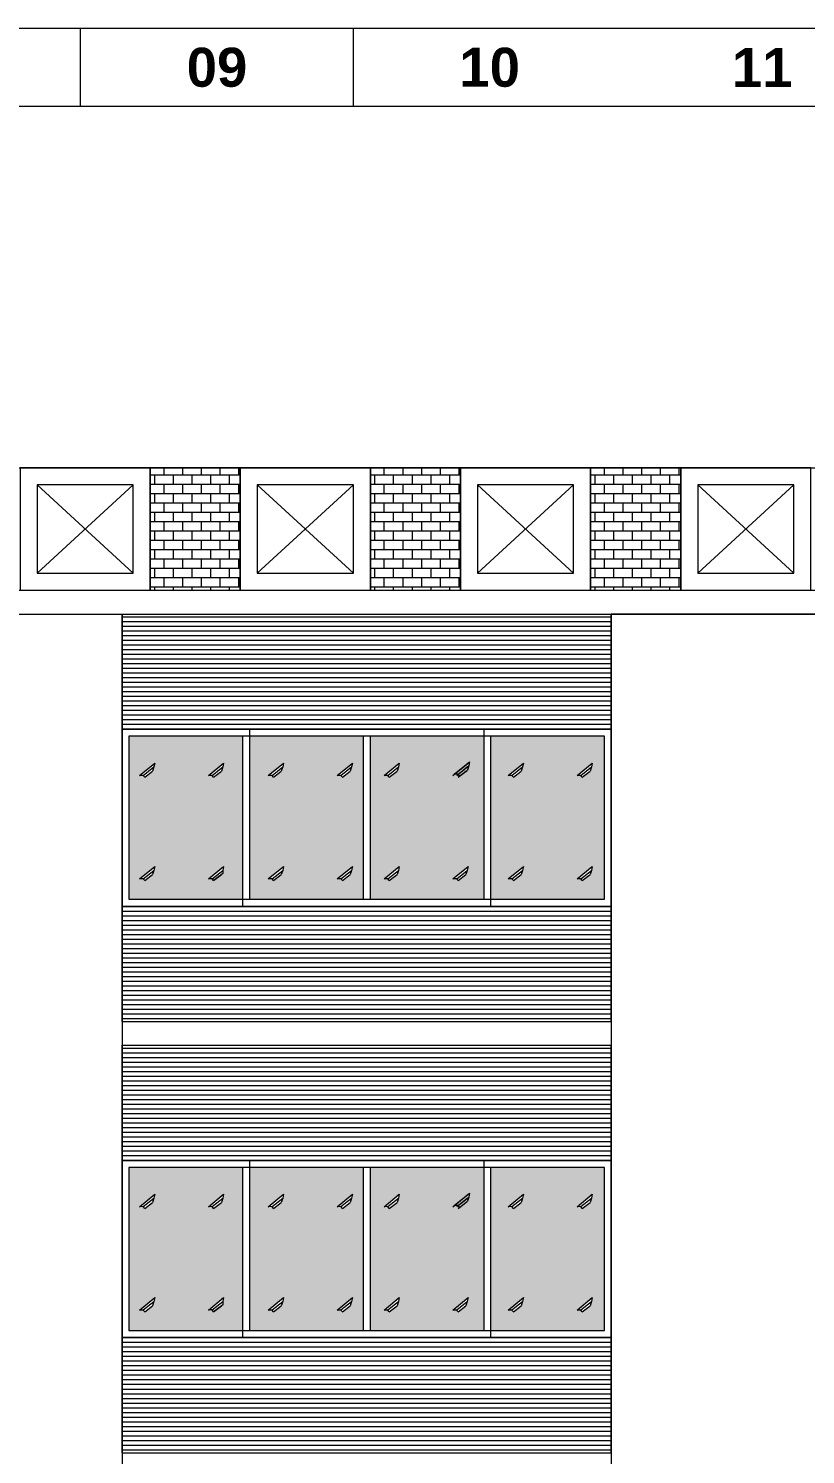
# Model space of a CAD drawing. Header units: inches. Extents: x -250485 to 735580, y -140410 to 288049.
# Drawn here: x 52545.4 to 52774.2, y 21725.4 to 22145.3 of the extents above; entities that cross this region are included whole.
import ezdxf

# ---------------------------------------------------------------- set-up
doc = ezdxf.new("R2010")
doc.units = ezdxf.units.IN
doc.header["$MEASUREMENT"] = 0
for name, color, linetype, lineweight in [('DIM_WORKING', 7, 'Continuous', 0), ('FIX', 251, 'Continuous', 0), ('FURNITURE', 144, 'Continuous', 0), ('HATCH', 252, 'Continuous', 0), ('Inline', 7, 'Continuous', 0), ('Layer1', 134, 'Continuous', 0), ('Outline', 7, 'Continuous', 0), ('Scale', 7, 'Continuous', 0), ('Scale_Text', 7, 'Continuous', 0), ('Titelblk', 7, 'Continuous', 25), ('TITLE', 7, 'Continuous', 20), ('window', 140, 'Continuous', 0)]:
    doc.layers.add(name, color=color, linetype=linetype, lineweight=lineweight)
doc.styles.get("Standard").update_dxf_attribs({"font": 'arialbd.ttf', "height": 24})

# ---------------------------------------------------------------- blocks, each defined once
blk = doc.blocks.new('PAGE')
at = {"layer": 'Inline', "color": 252, "lineweight": 15}
blk.add_lwpolyline([(178051640.63, 22656441.11), (178051640.63, 22657235.79), (178050505.36, 22657235.79), (178050505.36, 22656441.11)], close=True, dxfattribs=at)
at = {"layer": 'Outline', "color": 252, "lineweight": 15}
blk.add_line((178051662.57, 22657252.66), (178050483.42, 22657252.66), dxfattribs=at)
at = {"layer": 'Scale', "color": 252, "lineweight": 9}
for p, q in [((178050955, 22657235.79), (178050955, 22657252.66)), ((178051014, 22657235.79), (178051014, 22657252.66))]:
    blk.add_line(p, q, dxfattribs=at)
at = {"layer": 'Scale_Text', "color": 252, "lineweight": 13, "char_height": 8.435, "width": 2.5102, "attachment_point": 5}
for s, insert in [('09', (178050984.5, 22657244.22)), ('10', (178051043.5, 22657244.22)), ('11', (178051102.49, 22657244.22))]:
    blk.add_mtext(s, dxfattribs=dict(at, insert=insert))
blk = doc.blocks.new('Title')
at = {"layer": 'Titelblk', "color": 3, "linetype": 'Continuous', "lineweight": 0, "xscale": 3.014611567961765, "yscale": 3.014611567959946, "zscale": 3.014611567966516}
blk.add_blockref('PAGE', (-536855255.83, -68388223.96), dxfattribs=at)

msp = doc.modelspace()

# ---------------------------------------------------------------- hatches: boundary and pattern name
at = {"layer": 'DIM_WORKING', "ltscale": 30}
h = msp.add_hatch(dxfattribs=at)
h.set_pattern_fill('BRICK', color=256, scale=11, style=0)
h.set_pattern_definition([(0, (46010.076, 21466.6476), (0, 2.75), []), (90, (46010.076, 21466.6476), (-5.5, 3e-16), [2.75, -2.75]), (90, (46012.826, 21466.6476), (-5.5, 3e-16), [-2.75, 2.75])])
h.paths.add_polyline_path([(52607.77, 22015.92), (52581.21, 22015.92), (52581.21, 21979.92), (52607.77, 21979.92)])
h = msp.add_hatch(dxfattribs=at)
h.set_pattern_fill('BRICK', color=256, scale=11, style=0)
h.set_pattern_definition([(0, (46074.925, 21466.6476), (0, 2.75), []), (90, (46074.925, 21466.6476), (-5.5, 3e-16), [2.75, -2.75]), (90, (46077.675, 21466.6476), (-5.5, 3e-16), [-2.75, 2.75])])
h.paths.add_polyline_path([(52672.61, 22015.92), (52646.06, 22015.92), (52646.06, 21979.92), (52672.61, 21979.92)])
h = msp.add_hatch(dxfattribs=at)
h.set_pattern_fill('BRICK', color=256, scale=11, style=0)
h.set_pattern_definition([(0, (46139.774, 21466.6476), (0, 2.75), []), (90, (46139.774, 21466.6476), (-5.5, 3e-16), [2.75, -2.75]), (90, (46142.524, 21466.6476), (-5.5, 3e-16), [-2.75, 2.75])])
h.paths.add_polyline_path([(52737.46, 22015.92), (52710.91, 22015.92), (52710.91, 21979.92), (52737.46, 21979.92)])
h = msp.add_hatch(color=256, dxfattribs=at)
h.set_gradient(color1=(191, 203, 212), one_color=1, tint=1, name='CURVED')
h.paths.add_polyline_path([(52608.46, 21936.92), (52574.96, 21936.92), (52574.96, 21888.92), (52608.46, 21888.92)])
h.paths.add_polyline_path([(52598.36, 21925.38), (52602.85, 21929.04), (52602.6, 21927.87), (52602.21, 21926.64), (52599.91, 21924.84), (52599.47, 21925.4)], flags=16)
h.paths.add_polyline_path([(52581.94, 21926.64), (52579.65, 21924.84), (52579.2, 21925.4), (52578.09, 21925.38), (52582.58, 21929.04), (52582.34, 21927.87)], flags=16)
h.paths.add_polyline_path([(52602.85, 21898.6), (52602.6, 21897.43), (52602.6, 21896.52), (52602.21, 21896.2), (52599.91, 21894.4), (52599.48, 21894.97), (52598.4, 21894.97)], flags=16)
h.paths.add_polyline_path([(52582.58, 21898.6), (52582.34, 21897.43), (52581.94, 21896.2), (52579.65, 21894.4), (52579.2, 21894.96), (52578.09, 21894.94)], flags=16)
h.paths.add_polyline_path([(52610.46, 21888.92), (52643.96, 21888.92), (52643.96, 21936.92), (52610.46, 21936.92)])
h.paths.add_polyline_path([(52617.56, 21924.84), (52617.11, 21925.4), (52616.01, 21925.38), (52620.49, 21929.04), (52620.25, 21927.87), (52619.85, 21926.64)], flags=16)
h.paths.add_polyline_path([(52620.49, 21898.6), (52620.25, 21897.43), (52619.85, 21896.2), (52617.56, 21894.4), (52617.11, 21894.96), (52616.01, 21894.94)], flags=16)
h.paths.add_polyline_path([(52636.27, 21925.38), (52640.76, 21929.04), (52640.52, 21927.87), (52640.12, 21926.64), (52637.83, 21924.84), (52637.38, 21925.4)], flags=16)
h.paths.add_polyline_path([(52636.27, 21894.94), (52640.76, 21898.6), (52640.52, 21897.43), (52640.12, 21896.2), (52637.83, 21894.4), (52637.38, 21894.96)], flags=16)
h.paths.add_polyline_path([(52645.96, 21888.92), (52679.46, 21888.92), (52679.46, 21936.92), (52645.96, 21936.92)])
h.paths.add_polyline_path([(52654.58, 21898.6), (52654.34, 21897.43), (52653.94, 21896.2), (52651.65, 21894.4), (52651.2, 21894.96), (52650.1, 21894.94)], flags=16)
h.paths.add_polyline_path([(52651.65, 21924.84), (52651.2, 21925.4), (52650.1, 21925.38), (52654.58, 21929.04), (52654.34, 21927.87), (52653.94, 21926.64)], flags=16)
h.paths.add_polyline_path([(52674.62, 21926.98), (52672.33, 21925.17), (52671.92, 21924.84), (52674.21, 21926.64)], flags=16)
h.paths.add_polyline_path([(52670.37, 21894.94), (52674.85, 21898.6), (52674.61, 21897.43), (52674.21, 21896.2), (52671.92, 21894.4), (52671.47, 21894.96)], flags=16)
h.paths.add_polyline_path([(52714.96, 21936.92), (52681.46, 21936.92), (52681.46, 21888.92), (52714.96, 21888.92)])
h.paths.add_polyline_path([(52691.13, 21898.6), (52690.88, 21897.43), (52690.49, 21896.2), (52688.19, 21894.4), (52687.75, 21894.96), (52686.64, 21894.94)], flags=16)
h.paths.add_polyline_path([(52711.39, 21898.6), (52711.15, 21897.43), (52710.75, 21896.2), (52708.46, 21894.4), (52708.02, 21894.96), (52706.91, 21894.94)], flags=16)
h.paths.add_polyline_path([(52706.91, 21925.38), (52711.39, 21929.04), (52711.15, 21927.87), (52710.75, 21926.64), (52708.46, 21924.84), (52708.02, 21925.4)], flags=16)
h.paths.add_polyline_path([(52688.19, 21924.84), (52687.75, 21925.4), (52686.64, 21925.38), (52691.13, 21929.04), (52690.88, 21927.87), (52690.49, 21926.64)], flags=16)
h = msp.add_hatch(color=256, dxfattribs=at)
h.set_gradient(color1=(191, 203, 212), one_color=1, tint=1, name='CURVED')
h.paths.add_polyline_path([(52608.46, 21809.92), (52574.96, 21809.92), (52574.96, 21761.92), (52608.46, 21761.92)])
h.paths.add_polyline_path([(52598.36, 21798.38), (52602.85, 21802.04), (52602.6, 21800.87), (52602.21, 21799.64), (52599.91, 21797.84), (52599.47, 21798.4)], flags=16)
h.paths.add_polyline_path([(52581.94, 21799.64), (52579.65, 21797.84), (52579.2, 21798.4), (52578.09, 21798.38), (52582.58, 21802.04), (52582.34, 21800.87)], flags=16)
h.paths.add_polyline_path([(52602.85, 21771.6), (52602.6, 21770.43), (52602.6, 21769.52), (52602.21, 21769.2), (52599.91, 21767.4), (52599.48, 21767.97), (52598.4, 21767.97)], flags=16)
h.paths.add_polyline_path([(52582.58, 21771.6), (52582.34, 21770.43), (52581.94, 21769.2), (52579.65, 21767.4), (52579.2, 21767.96), (52578.09, 21767.94)], flags=16)
h.paths.add_polyline_path([(52610.46, 21761.92), (52643.96, 21761.92), (52643.96, 21809.92), (52610.46, 21809.92)])
h.paths.add_polyline_path([(52617.56, 21797.84), (52617.11, 21798.4), (52616.01, 21798.38), (52620.49, 21802.04), (52620.25, 21800.87), (52619.85, 21799.64)], flags=16)
h.paths.add_polyline_path([(52620.49, 21771.6), (52620.25, 21770.43), (52619.85, 21769.2), (52617.56, 21767.4), (52617.11, 21767.96), (52616.01, 21767.94)], flags=16)
h.paths.add_polyline_path([(52636.27, 21798.38), (52640.76, 21802.04), (52640.52, 21800.87), (52640.12, 21799.64), (52637.83, 21797.84), (52637.38, 21798.4)], flags=16)
h.paths.add_polyline_path([(52636.27, 21767.94), (52640.76, 21771.6), (52640.52, 21770.43), (52640.12, 21769.2), (52637.83, 21767.4), (52637.38, 21767.96)], flags=16)
h.paths.add_polyline_path([(52645.96, 21761.92), (52679.46, 21761.92), (52679.46, 21809.92), (52645.96, 21809.92)])
h.paths.add_polyline_path([(52654.58, 21771.6), (52654.34, 21770.43), (52653.94, 21769.2), (52651.65, 21767.4), (52651.2, 21767.96), (52650.1, 21767.94)], flags=16)
h.paths.add_polyline_path([(52651.65, 21797.84), (52651.2, 21798.4), (52650.1, 21798.38), (52654.58, 21802.04), (52654.34, 21800.87), (52653.94, 21799.64)], flags=16)
h.paths.add_polyline_path([(52674.62, 21799.98), (52672.33, 21798.17), (52671.92, 21797.84), (52674.21, 21799.64)], flags=16)
h.paths.add_polyline_path([(52670.37, 21767.94), (52674.85, 21771.6), (52674.61, 21770.43), (52674.21, 21769.2), (52671.92, 21767.4), (52671.47, 21767.96)], flags=16)
h.paths.add_polyline_path([(52714.96, 21809.92), (52681.46, 21809.92), (52681.46, 21761.92), (52714.96, 21761.92)])
h.paths.add_polyline_path([(52691.13, 21771.6), (52690.88, 21770.43), (52690.49, 21769.2), (52688.19, 21767.4), (52687.75, 21767.96), (52686.64, 21767.94)], flags=16)
h.paths.add_polyline_path([(52711.39, 21771.6), (52711.15, 21770.43), (52710.75, 21769.2), (52708.46, 21767.4), (52708.02, 21767.96), (52706.91, 21767.94)], flags=16)
h.paths.add_polyline_path([(52706.91, 21798.38), (52711.39, 21802.04), (52711.15, 21800.87), (52710.75, 21799.64), (52708.46, 21797.84), (52708.02, 21798.4)], flags=16)
h.paths.add_polyline_path([(52688.19, 21797.84), (52687.75, 21798.4), (52686.64, 21798.38), (52691.13, 21802.04), (52690.88, 21800.87), (52690.49, 21799.64)], flags=16)
at = {"layer": 'FIX', "ltscale": 30}
h = msp.add_hatch(dxfattribs=at)
h.set_pattern_fill('ANSI31', color=256, scale=11, angle=315, style=0)
h.set_pattern_definition([(0, (52632.9647, 21930.827), (4e-16, 1.375), [])])
h.paths.add_polyline_path([(52480.46, 21886.92), (52336.46, 21886.92), (52336.46, 21852.92), (52480.46, 21852.92)])
h.paths.add_polyline_path([(52716.96, 21886.92), (52572.96, 21886.92), (52572.96, 21852.92), (52716.96, 21852.92)])
h.paths.add_polyline_path([(52716.96, 21972.92), (52572.96, 21972.92), (52572.96, 21938.92), (52716.96, 21938.92)])
h.paths.add_polyline_path([(52841.71, 21972.92), (52787.25, 21972.92), (52787.25, 21938.92), (52841.71, 21938.92)])
h.paths.add_polyline_path([(52841.71, 21886.92), (52787.25, 21886.92), (52787.25, 21852.92), (52841.71, 21852.92)])
h = msp.add_hatch(dxfattribs=at)
h.set_pattern_fill('ANSI31', color=256, scale=11, angle=315, style=0)
h.set_pattern_definition([(0, (52632.9647, 21803.827), (4e-16, 1.375), [])])
h.paths.add_polyline_path([(52480.46, 21759.92), (52336.46, 21759.92), (52336.46, 21725.92), (52480.46, 21725.92)])
h.paths.add_polyline_path([(52716.96, 21759.92), (52572.96, 21759.92), (52572.96, 21725.92), (52716.96, 21725.92)])
h.paths.add_polyline_path([(52716.96, 21845.92), (52572.96, 21845.92), (52572.96, 21811.92), (52716.96, 21811.92)])
h.paths.add_polyline_path([(52841.71, 21845.92), (52787.25, 21845.92), (52787.25, 21811.92), (52841.71, 21811.92)])
h.paths.add_polyline_path([(52841.71, 21759.92), (52787.25, 21759.92), (52787.25, 21725.92), (52841.71, 21725.92)])

# ---------------------------------------------------------------- linework, layer by layer
at = {"layer": 'DIM_WORKING', "ltscale": 30}
for points in [[(52256.96, 22015.92), (52841.71, 22015.92)], [(52256.96, 21979.92), (52869.96, 21979.92)], [(52256.96, 21972.92), (52841.71, 21972.92)]]:
    msp.add_lwpolyline(points, dxfattribs=at)
for points in [[(52607.77, 22015.92), (52581.21, 22015.92), (52581.21, 21979.92), (52607.77, 21979.92)], [(52672.61, 22015.92), (52646.06, 22015.92), (52646.06, 21979.92), (52672.61, 21979.92)], [(52737.46, 22015.92), (52710.91, 22015.92), (52710.91, 21979.92), (52737.46, 21979.92)]]:
    msp.add_lwpolyline(points, close=True, dxfattribs=at)
at = {"layer": 'FIX', "ltscale": 30}
for points in [[(52572.96, 21344.92), (52480.46, 21344.92), (52480.46, 21972.92), (52572.96, 21972.92)], [(52787.25, 21972.92), (52716.96, 21972.92), (52716.96, 21344.92), (52787.25, 21344.92)]]:
    msp.add_lwpolyline(points, close=True, dxfattribs=at)
at = {"layer": 'FURNITURE', "ltscale": 30}
for p, q in [((52576.21, 22010.92), (52547.92, 21984.92)), ((52547.92, 22010.92), (52576.21, 21984.92)), ((52641.06, 22010.92), (52612.77, 21984.92)), ((52612.77, 22010.92), (52641.06, 21984.92)), ((52705.91, 22010.92), (52677.61, 21984.92)), ((52677.61, 22010.92), (52705.91, 21984.92)), ((52770.76, 22010.92), (52742.46, 21984.92)), ((52742.46, 22010.92), (52770.76, 21984.92))]:
    msp.add_line(p, q, dxfattribs=at)
for points in [[(52581.21, 22015.92), (52542.92, 22015.92), (52542.92, 21979.92), (52581.21, 21979.92)], [(52646.06, 22015.92), (52607.77, 22015.92), (52607.77, 21979.92), (52646.06, 21979.92)], [(52710.91, 22015.92), (52672.61, 22015.92), (52672.61, 21979.92), (52710.91, 21979.92)], [(52775.76, 22015.92), (52737.46, 22015.92), (52737.46, 21979.92), (52775.76, 21979.92)], [(52576.21, 22010.92), (52547.92, 22010.92), (52547.92, 21984.92), (52576.21, 21984.92)], [(52641.06, 22010.92), (52612.77, 22010.92), (52612.77, 21984.92), (52641.06, 21984.92)], [(52705.91, 22010.92), (52677.61, 22010.92), (52677.61, 21984.92), (52705.91, 21984.92)], [(52770.76, 22010.92), (52742.46, 22010.92), (52742.46, 21984.92), (52770.76, 21984.92)]]:
    msp.add_lwpolyline(points, close=True, dxfattribs=at)
at = {"layer": 'HATCH', "ltscale": 30}
for p, q in [((52572.96, 21852.92), (52572.96, 21972.92)), ((52716.96, 21852.92), (52716.96, 21972.92)), ((52572.96, 21725.92), (52572.96, 21845.92)), ((52716.96, 21725.92), (52716.96, 21845.92))]:
    msp.add_line(p, q, dxfattribs=at)
for points in [[(52572.96, 21852.92), (52716.96, 21852.92)], [(52572.96, 21852.92), (52716.96, 21852.92)], [(52572.96, 21845.92), (52716.96, 21845.92)], [(52572.96, 21725.92), (52716.96, 21725.92)], [(52572.96, 21725.92), (52716.96, 21725.92)]]:
    msp.add_lwpolyline(points, dxfattribs=at)
at = {"layer": 'Layer1', "ltscale": 30}
for p, q in [((52578.09, 21925.38), (52582.58, 21929.04)), ((52579.21, 21925.41), (52582.34, 21927.87)), ((52582.34, 21927.87), (52581.94, 21926.64)), ((52582.58, 21929.04), (52582.34, 21927.87)), ((52598.36, 21925.38), (52602.85, 21929.04)), ((52598.36, 21925.38), (52602.85, 21929.04)), ((52599.48, 21925.41), (52602.6, 21927.87)), ((52599.48, 21925.41), (52602.6, 21927.87)), ((52602.6, 21927.87), (52602.21, 21926.64)), ((52602.85, 21929.04), (52602.6, 21927.87)), ((52616.01, 21925.38), (52620.49, 21929.04)), ((52616.01, 21925.38), (52620.49, 21929.04)), ((52617.12, 21925.41), (52620.25, 21927.87)), ((52617.12, 21925.41), (52620.25, 21927.87)), ((52620.25, 21927.87), (52619.85, 21926.64)), ((52620.49, 21929.04), (52620.25, 21927.87)), ((52636.27, 21925.38), (52640.76, 21929.04)), ((52636.27, 21925.38), (52640.76, 21929.04)), ((52637.39, 21925.41), (52640.52, 21927.87)), ((52637.39, 21925.41), (52640.52, 21927.87)), ((52640.52, 21927.87), (52640.12, 21926.64)), ((52640.76, 21929.04), (52640.52, 21927.87)), ((52650.1, 21925.38), (52654.58, 21929.04)), ((52650.1, 21925.38), (52654.58, 21929.04)), ((52651.21, 21925.41), (52654.34, 21927.87)), ((52651.21, 21925.41), (52654.34, 21927.87)), ((52654.34, 21927.87), (52653.94, 21926.64)), ((52654.58, 21929.04), (52654.34, 21927.87)), ((52670.37, 21925.38), (52674.85, 21929.04)), ((52670.78, 21925.72), (52675.26, 21929.38)), ((52671.48, 21925.41), (52674.61, 21927.87)), ((52671.89, 21925.74), (52675.02, 21928.21)), ((52675.02, 21928.21), (52674.62, 21926.98)), ((52675.26, 21929.38), (52675.02, 21928.21)), ((52686.64, 21925.38), (52691.13, 21929.04)), ((52686.64, 21925.38), (52691.13, 21929.04)), ((52687.76, 21925.41), (52690.88, 21927.87)), ((52687.76, 21925.41), (52690.88, 21927.87)), ((52690.88, 21927.87), (52690.49, 21926.64)), ((52691.13, 21929.04), (52690.88, 21927.87)), ((52706.91, 21925.38), (52711.39, 21929.04)), ((52706.91, 21925.38), (52711.39, 21929.04)), ((52708.03, 21925.41), (52711.15, 21927.87)), ((52708.03, 21925.41), (52711.15, 21927.87)), ((52711.15, 21927.87), (52710.75, 21926.64)), ((52711.39, 21929.04), (52711.15, 21927.87)), ((52579.2, 21925.4), (52578.09, 21925.38)), ((52579.65, 21924.84), (52579.2, 21925.4)), ((52579.65, 21924.84), (52581.94, 21926.64)), ((52599.47, 21925.4), (52598.36, 21925.38)), ((52599.91, 21924.84), (52599.47, 21925.4)), ((52599.91, 21924.84), (52602.21, 21926.64)), ((52599.91, 21924.84), (52602.21, 21926.64)), ((52617.11, 21925.4), (52616.01, 21925.38)), ((52617.56, 21924.84), (52617.11, 21925.4)), ((52617.56, 21924.84), (52619.85, 21926.64)), ((52617.56, 21924.84), (52619.85, 21926.64)), ((52637.38, 21925.4), (52636.27, 21925.38)), ((52637.83, 21924.84), (52637.38, 21925.4)), ((52637.83, 21924.84), (52640.12, 21926.64)), ((52637.83, 21924.84), (52640.12, 21926.64)), ((52651.2, 21925.4), (52650.1, 21925.38)), ((52651.65, 21924.84), (52651.2, 21925.4)), ((52651.65, 21924.84), (52653.94, 21926.64)), ((52651.65, 21924.84), (52653.94, 21926.64)), ((52671.88, 21925.74), (52670.78, 21925.72)), ((52672.33, 21925.17), (52671.88, 21925.74)), ((52671.92, 21924.84), (52674.21, 21926.64)), ((52672.33, 21925.17), (52674.62, 21926.98)), ((52687.75, 21925.4), (52686.64, 21925.38)), ((52688.19, 21924.84), (52687.75, 21925.4)), ((52688.19, 21924.84), (52690.49, 21926.64)), ((52688.19, 21924.84), (52690.49, 21926.64)), ((52708.02, 21925.4), (52706.91, 21925.38)), ((52708.46, 21924.84), (52708.02, 21925.4)), ((52708.46, 21924.84), (52710.75, 21926.64)), ((52708.46, 21924.84), (52710.75, 21926.64)), ((52578.09, 21894.94), (52582.58, 21898.6)), ((52578.09, 21894.94), (52582.58, 21898.6)), ((52582.58, 21898.6), (52582.34, 21897.43)), ((52598.36, 21894.94), (52602.85, 21898.6)), ((52602.85, 21898.6), (52602.6, 21897.43)), ((52616.01, 21894.94), (52620.49, 21898.6)), ((52616.01, 21894.94), (52620.49, 21898.6)), ((52620.49, 21898.6), (52620.25, 21897.43)), ((52636.27, 21894.94), (52640.76, 21898.6)), ((52636.27, 21894.94), (52640.76, 21898.6)), ((52640.76, 21898.6), (52640.52, 21897.43)), ((52650.1, 21894.94), (52654.58, 21898.6)), ((52650.1, 21894.94), (52654.58, 21898.6)), ((52654.58, 21898.6), (52654.34, 21897.43)), ((52670.37, 21894.94), (52674.85, 21898.6)), ((52670.37, 21894.94), (52674.85, 21898.6)), ((52674.85, 21898.6), (52674.61, 21897.43)), ((52686.64, 21894.94), (52691.13, 21898.6)), ((52686.64, 21894.94), (52691.13, 21898.6)), ((52691.13, 21898.6), (52690.88, 21897.43)), ((52706.91, 21894.94), (52711.39, 21898.6)), ((52706.91, 21894.94), (52711.39, 21898.6)), ((52711.39, 21898.6), (52711.15, 21897.43)), ((52579.2, 21894.96), (52578.09, 21894.94)), ((52579.65, 21894.4), (52579.2, 21894.96)), ((52579.21, 21894.97), (52582.34, 21897.43)), ((52579.21, 21894.97), (52582.34, 21897.43)), ((52579.65, 21894.4), (52581.94, 21896.2)), ((52579.65, 21894.4), (52581.94, 21896.2)), ((52582.34, 21897.43), (52581.94, 21896.2)), ((52599.48, 21894.97), (52598.36, 21894.97)), ((52599.48, 21894.97), (52602.6, 21897.43)), ((52599.91, 21894.4), (52599.48, 21894.97)), ((52599.91, 21894.4), (52602.21, 21896.2)), ((52602.21, 21896.2), (52599.91, 21894.4)), ((52602.6, 21896.52), (52602.21, 21896.2)), ((52602.6, 21897.43), (52602.6, 21896.52)), ((52617.11, 21894.96), (52616.01, 21894.94)), ((52617.56, 21894.4), (52617.11, 21894.96)), ((52617.12, 21894.97), (52620.25, 21897.43)), ((52617.12, 21894.97), (52620.25, 21897.43)), ((52617.56, 21894.4), (52619.85, 21896.2)), ((52617.56, 21894.4), (52619.85, 21896.2)), ((52620.25, 21897.43), (52619.85, 21896.2)), ((52637.38, 21894.96), (52636.27, 21894.94)), ((52637.83, 21894.4), (52637.38, 21894.96)), ((52637.39, 21894.97), (52640.52, 21897.43)), ((52637.39, 21894.97), (52640.52, 21897.43)), ((52637.83, 21894.4), (52640.12, 21896.2)), ((52637.83, 21894.4), (52640.12, 21896.2)), ((52640.52, 21897.43), (52640.12, 21896.2)), ((52651.2, 21894.96), (52650.1, 21894.94)), ((52651.65, 21894.4), (52651.2, 21894.96)), ((52651.21, 21894.97), (52654.34, 21897.43)), ((52651.21, 21894.97), (52654.34, 21897.43)), ((52651.65, 21894.4), (52653.94, 21896.2)), ((52651.65, 21894.4), (52653.94, 21896.2)), ((52654.34, 21897.43), (52653.94, 21896.2)), ((52671.47, 21894.96), (52670.37, 21894.94)), ((52671.92, 21894.4), (52671.47, 21894.96)), ((52671.48, 21894.97), (52674.61, 21897.43)), ((52671.48, 21894.97), (52674.61, 21897.43)), ((52671.92, 21894.4), (52674.21, 21896.2)), ((52671.92, 21894.4), (52674.21, 21896.2)), ((52674.61, 21897.43), (52674.21, 21896.2)), ((52687.75, 21894.96), (52686.64, 21894.94)), ((52688.19, 21894.4), (52687.75, 21894.96)), ((52687.76, 21894.97), (52690.88, 21897.43)), ((52687.76, 21894.97), (52690.88, 21897.43)), ((52688.19, 21894.4), (52690.49, 21896.2)), ((52688.19, 21894.4), (52690.49, 21896.2)), ((52690.88, 21897.43), (52690.49, 21896.2)), ((52708.02, 21894.96), (52706.91, 21894.94)), ((52708.46, 21894.4), (52708.02, 21894.96)), ((52708.03, 21894.97), (52711.15, 21897.43)), ((52708.03, 21894.97), (52711.15, 21897.43)), ((52708.46, 21894.4), (52710.75, 21896.2)), ((52708.46, 21894.4), (52710.75, 21896.2)), ((52711.15, 21897.43), (52710.75, 21896.2)), ((52578.09, 21798.38), (52582.58, 21802.04)), ((52582.58, 21802.04), (52582.34, 21800.87)), ((52598.36, 21798.38), (52602.85, 21802.04)), ((52598.36, 21798.38), (52602.85, 21802.04)), ((52602.85, 21802.04), (52602.6, 21800.87)), ((52616.01, 21798.38), (52620.49, 21802.04)), ((52616.01, 21798.38), (52620.49, 21802.04)), ((52620.49, 21802.04), (52620.25, 21800.87)), ((52636.27, 21798.38), (52640.76, 21802.04)), ((52636.27, 21798.38), (52640.76, 21802.04)), ((52640.76, 21802.04), (52640.52, 21800.87)), ((52650.1, 21798.38), (52654.58, 21802.04)), ((52650.1, 21798.38), (52654.58, 21802.04)), ((52654.58, 21802.04), (52654.34, 21800.87)), ((52670.37, 21798.38), (52674.85, 21802.04)), ((52670.78, 21798.72), (52675.26, 21802.38)), ((52675.26, 21802.38), (52675.02, 21801.21)), ((52686.64, 21798.38), (52691.13, 21802.04)), ((52686.64, 21798.38), (52691.13, 21802.04)), ((52691.13, 21802.04), (52690.88, 21800.87)), ((52706.91, 21798.38), (52711.39, 21802.04)), ((52706.91, 21798.38), (52711.39, 21802.04)), ((52711.39, 21802.04), (52711.15, 21800.87)), ((52579.2, 21798.4), (52578.09, 21798.38)), ((52579.65, 21797.84), (52579.2, 21798.4)), ((52579.21, 21798.41), (52582.34, 21800.87)), ((52579.65, 21797.84), (52581.94, 21799.64)), ((52582.34, 21800.87), (52581.94, 21799.64)), ((52599.47, 21798.4), (52598.36, 21798.38)), ((52599.91, 21797.84), (52599.47, 21798.4)), ((52599.48, 21798.41), (52602.6, 21800.87)), ((52599.48, 21798.41), (52602.6, 21800.87)), ((52599.91, 21797.84), (52602.21, 21799.64)), ((52599.91, 21797.84), (52602.21, 21799.64)), ((52602.6, 21800.87), (52602.21, 21799.64)), ((52617.11, 21798.4), (52616.01, 21798.38)), ((52617.56, 21797.84), (52617.11, 21798.4)), ((52617.12, 21798.41), (52620.25, 21800.87)), ((52617.12, 21798.41), (52620.25, 21800.87)), ((52617.56, 21797.84), (52619.85, 21799.64)), ((52617.56, 21797.84), (52619.85, 21799.64)), ((52620.25, 21800.87), (52619.85, 21799.64)), ((52637.38, 21798.4), (52636.27, 21798.38)), ((52637.83, 21797.84), (52637.38, 21798.4)), ((52637.39, 21798.41), (52640.52, 21800.87)), ((52637.39, 21798.41), (52640.52, 21800.87)), ((52637.83, 21797.84), (52640.12, 21799.64)), ((52637.83, 21797.84), (52640.12, 21799.64)), ((52640.52, 21800.87), (52640.12, 21799.64)), ((52651.2, 21798.4), (52650.1, 21798.38)), ((52651.65, 21797.84), (52651.2, 21798.4)), ((52651.21, 21798.41), (52654.34, 21800.87)), ((52651.21, 21798.41), (52654.34, 21800.87)), ((52651.65, 21797.84), (52653.94, 21799.64)), ((52651.65, 21797.84), (52653.94, 21799.64)), ((52654.34, 21800.87), (52653.94, 21799.64)), ((52671.88, 21798.74), (52670.78, 21798.72)), ((52671.48, 21798.41), (52674.61, 21800.87)), ((52672.33, 21798.17), (52671.88, 21798.74)), ((52671.89, 21798.74), (52675.02, 21801.21)), ((52671.92, 21797.84), (52674.21, 21799.64)), ((52672.33, 21798.17), (52674.62, 21799.98)), ((52675.02, 21801.21), (52674.62, 21799.98)), ((52687.75, 21798.4), (52686.64, 21798.38)), ((52688.19, 21797.84), (52687.75, 21798.4)), ((52687.76, 21798.41), (52690.88, 21800.87)), ((52687.76, 21798.41), (52690.88, 21800.87)), ((52688.19, 21797.84), (52690.49, 21799.64)), ((52688.19, 21797.84), (52690.49, 21799.64)), ((52690.88, 21800.87), (52690.49, 21799.64)), ((52708.02, 21798.4), (52706.91, 21798.38)), ((52708.46, 21797.84), (52708.02, 21798.4)), ((52708.03, 21798.41), (52711.15, 21800.87)), ((52708.03, 21798.41), (52711.15, 21800.87)), ((52708.46, 21797.84), (52710.75, 21799.64)), ((52708.46, 21797.84), (52710.75, 21799.64)), ((52711.15, 21800.87), (52710.75, 21799.64)), ((52578.09, 21767.94), (52582.58, 21771.6)), ((52578.09, 21767.94), (52582.58, 21771.6)), ((52579.21, 21767.97), (52582.34, 21770.43)), ((52579.21, 21767.97), (52582.34, 21770.43)), ((52579.65, 21767.4), (52581.94, 21769.2)), ((52579.65, 21767.4), (52581.94, 21769.2)), ((52582.34, 21770.43), (52581.94, 21769.2)), ((52582.58, 21771.6), (52582.34, 21770.43)), ((52598.36, 21767.94), (52602.85, 21771.6)), ((52599.48, 21767.97), (52602.6, 21770.43)), ((52599.91, 21767.4), (52602.21, 21769.2)), ((52602.21, 21769.2), (52599.91, 21767.4)), ((52602.6, 21769.52), (52602.21, 21769.2)), ((52602.85, 21771.6), (52602.6, 21770.43)), ((52602.6, 21770.43), (52602.6, 21769.52)), ((52616.01, 21767.94), (52620.49, 21771.6)), ((52616.01, 21767.94), (52620.49, 21771.6)), ((52617.12, 21767.97), (52620.25, 21770.43)), ((52617.12, 21767.97), (52620.25, 21770.43)), ((52617.56, 21767.4), (52619.85, 21769.2)), ((52617.56, 21767.4), (52619.85, 21769.2)), ((52620.25, 21770.43), (52619.85, 21769.2)), ((52620.49, 21771.6), (52620.25, 21770.43)), ((52636.27, 21767.94), (52640.76, 21771.6)), ((52636.27, 21767.94), (52640.76, 21771.6)), ((52637.39, 21767.97), (52640.52, 21770.43)), ((52637.39, 21767.97), (52640.52, 21770.43)), ((52637.83, 21767.4), (52640.12, 21769.2)), ((52637.83, 21767.4), (52640.12, 21769.2)), ((52640.52, 21770.43), (52640.12, 21769.2)), ((52640.76, 21771.6), (52640.52, 21770.43)), ((52650.1, 21767.94), (52654.58, 21771.6)), ((52650.1, 21767.94), (52654.58, 21771.6)), ((52651.21, 21767.97), (52654.34, 21770.43)), ((52651.21, 21767.97), (52654.34, 21770.43)), ((52651.65, 21767.4), (52653.94, 21769.2)), ((52651.65, 21767.4), (52653.94, 21769.2)), ((52654.34, 21770.43), (52653.94, 21769.2)), ((52654.58, 21771.6), (52654.34, 21770.43)), ((52670.37, 21767.94), (52674.85, 21771.6)), ((52670.37, 21767.94), (52674.85, 21771.6)), ((52671.48, 21767.97), (52674.61, 21770.43)), ((52671.48, 21767.97), (52674.61, 21770.43)), ((52671.92, 21767.4), (52674.21, 21769.2)), ((52671.92, 21767.4), (52674.21, 21769.2)), ((52674.61, 21770.43), (52674.21, 21769.2)), ((52674.85, 21771.6), (52674.61, 21770.43)), ((52686.64, 21767.94), (52691.13, 21771.6)), ((52686.64, 21767.94), (52691.13, 21771.6)), ((52687.76, 21767.97), (52690.88, 21770.43)), ((52687.76, 21767.97), (52690.88, 21770.43)), ((52688.19, 21767.4), (52690.49, 21769.2)), ((52688.19, 21767.4), (52690.49, 21769.2)), ((52690.88, 21770.43), (52690.49, 21769.2)), ((52691.13, 21771.6), (52690.88, 21770.43)), ((52706.91, 21767.94), (52711.39, 21771.6)), ((52706.91, 21767.94), (52711.39, 21771.6)), ((52708.03, 21767.97), (52711.15, 21770.43)), ((52708.03, 21767.97), (52711.15, 21770.43)), ((52708.46, 21767.4), (52710.75, 21769.2)), ((52708.46, 21767.4), (52710.75, 21769.2)), ((52711.15, 21770.43), (52710.75, 21769.2)), ((52711.39, 21771.6), (52711.15, 21770.43)), ((52579.2, 21767.96), (52578.09, 21767.94)), ((52579.65, 21767.4), (52579.2, 21767.96)), ((52599.48, 21767.97), (52598.36, 21767.97)), ((52599.91, 21767.4), (52599.48, 21767.97)), ((52617.11, 21767.96), (52616.01, 21767.94)), ((52617.56, 21767.4), (52617.11, 21767.96)), ((52637.38, 21767.96), (52636.27, 21767.94)), ((52637.83, 21767.4), (52637.38, 21767.96)), ((52651.2, 21767.96), (52650.1, 21767.94)), ((52651.65, 21767.4), (52651.2, 21767.96)), ((52671.47, 21767.96), (52670.37, 21767.94)), ((52671.92, 21767.4), (52671.47, 21767.96)), ((52687.75, 21767.96), (52686.64, 21767.94)), ((52688.19, 21767.4), (52687.75, 21767.96)), ((52708.02, 21767.96), (52706.91, 21767.94)), ((52708.46, 21767.4), (52708.02, 21767.96))]:
    msp.add_line(p, q, dxfattribs=at)
at = {"layer": 'window', "ltscale": 30}
for p, q in [((52608.46, 21936.92), (52608.46, 21886.92)), ((52610.46, 21938.92), (52610.46, 21888.92)), ((52643.96, 21936.92), (52643.96, 21888.92)), ((52645.96, 21936.92), (52645.96, 21888.92)), ((52679.46, 21938.92), (52679.46, 21888.92)), ((52681.46, 21936.92), (52681.46, 21886.92)), ((52610.46, 21811.92), (52610.46, 21761.92)), ((52679.46, 21811.92), (52679.46, 21761.92)), ((52608.46, 21809.92), (52608.46, 21759.92)), ((52643.96, 21809.92), (52643.96, 21761.92)), ((52645.96, 21809.92), (52645.96, 21761.92)), ((52681.46, 21809.92), (52681.46, 21759.92))]:
    msp.add_line(p, q, dxfattribs=at)
for points in [[(52716.96, 21938.92), (52572.96, 21938.92), (52572.96, 21886.92), (52716.96, 21886.92)], [(52716.96, 21938.92), (52572.96, 21938.92), (52572.96, 21886.92), (52716.96, 21886.92)], [(52714.96, 21936.92), (52574.96, 21936.92), (52574.96, 21888.92), (52714.96, 21888.92)], [(52716.96, 21811.92), (52572.96, 21811.92), (52572.96, 21759.92), (52716.96, 21759.92)], [(52716.96, 21811.92), (52572.96, 21811.92), (52572.96, 21759.92), (52716.96, 21759.92)], [(52714.96, 21809.92), (52574.96, 21809.92), (52574.96, 21761.92), (52714.96, 21761.92)]]:
    msp.add_lwpolyline(points, close=True, dxfattribs=at)
for points in [[(52608.46, 21936.92), (52574.96, 21936.92), (52574.96, 21888.92), (52608.46, 21888.92)], [(52643.96, 21936.92), (52610.46, 21936.92)], [(52679.46, 21936.92), (52645.96, 21936.92)], [(52681.46, 21888.92), (52714.96, 21888.92), (52714.96, 21936.92), (52681.46, 21936.92)], [(52610.46, 21888.92), (52643.96, 21888.92)], [(52645.96, 21888.92), (52679.46, 21888.92)], [(52608.46, 21809.92), (52574.96, 21809.92), (52574.96, 21761.92), (52608.46, 21761.92)], [(52643.96, 21809.92), (52610.46, 21809.92)], [(52679.46, 21809.92), (52645.96, 21809.92)], [(52681.46, 21761.92), (52714.96, 21761.92), (52714.96, 21809.92), (52681.46, 21809.92)], [(52610.46, 21761.92), (52643.96, 21761.92)], [(52645.96, 21761.92), (52679.46, 21761.92)]]:
    msp.add_lwpolyline(points, dxfattribs=at)

# ---------------------------------------------------------------- block references
at = {"layer": 'TITLE', "xscale": 0.4514072680613026, "yscale": 0.4514072680613026, "zscale": 0.4514072643306897}
msp.add_blockref('Title', (98056.84, 60699.12), dxfattribs=at)

doc.saveas('drawing.dxf')
